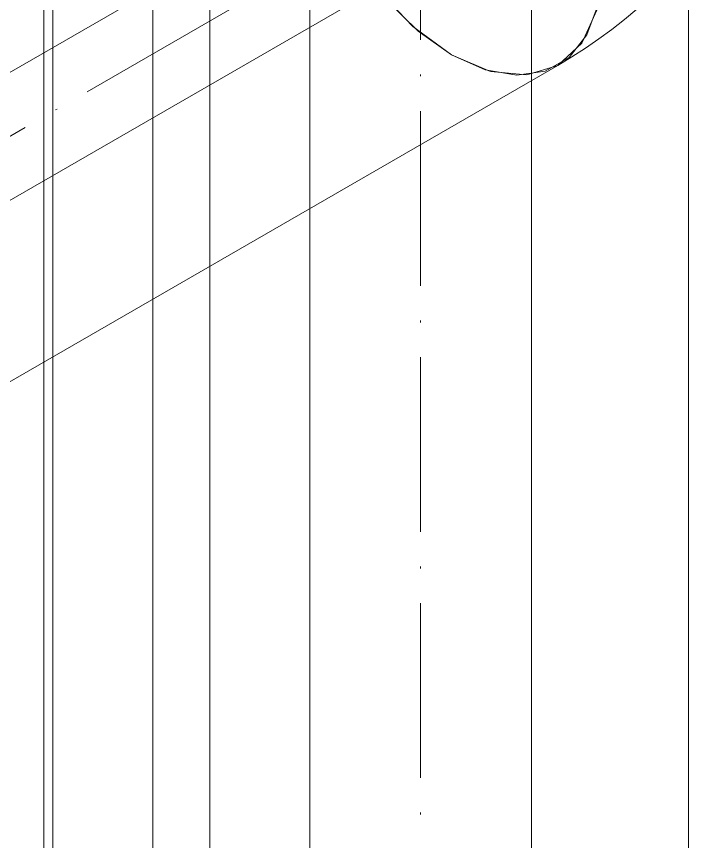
# Model space of a CAD drawing. Header units: millimetres. Extents: x -88595 to 880822, y -1054509 to -148035.
# Drawn here: x 377273.65 to 377312.15, y -314686.22 to -314638.94 of the extents above; entities that cross this region are included whole.
import ezdxf

# ---------------------------------------------------------------- set-up
doc = ezdxf.new("R2010")
doc.units = ezdxf.units.MM
doc.linetypes.add('$12$ADSK_Осевая', pattern=[14, 10, -2, 0, -2])
doc.layers.add('Изоляция', color=7, linetype='Continuous', lineweight=18)
doc.layers.add('Трубопровод', color=7, linetype='Continuous', lineweight=18)

msp = doc.modelspace()

# ---------------------------------------------------------------- linework, layer by layer
at = {"layer": 'Изоляция', "color": 190, "true_color": 0x8000ff}
for p, q in [((377275.205, -314779.135), (377275.205, -312959.338)), ((377281.451, -313008.767), (377281.451, -314806.42)), ((377312.151, -314806.42), (377312.151, -313008.767)), ((377260.204, -314667.409), (377304.663, -314641.74))]:
    msp.add_line(p, q, dxfattribs=at)
at = {"layer": 'Изоляция', "color": 134, "true_color": 0x00a6a6}
msp.add_line((377284.73, -314804.489), (377284.73, -312990.116), dxfattribs=at)
at = {"layer": 'Изоляция', "color": 190, "true_color": 0x8000ff}
for points in [[(377298.575, -314641.137, 0), (377296.347, -314639.512, 0), (377294.271, -314637.32, 0), (377292.488, -314634.711, 0), (377291.12, -314631.862, 0), (377290.26, -314628.968, 0), (377289.966, -314626.226, 0)], [(377289.966, -314626.226, 0), (377290.182, -314628.564, 0), (377290.819, -314631.034, 0), (377291.846, -314633.511, 0), (377293.209, -314635.872, 0), (377294.841, -314637.998, 0), (377296.661, -314639.783, 0), (377298.575, -314641.137, 0)], [(377307.184, -314636.167, 0), (377306.891, -314638.571, 0), (377306.031, -314640.472, 0), (377304.663, -314641.74, 0), (377302.88, -314642.291, 0), (377300.803, -314642.085, 0), (377298.575, -314641.137, 0)], [(377298.575, -314641.137, 0), (377300.492, -314641.995, 0), (377302.312, -314642.31, 0), (377303.944, -314642.067, 0), (377305.307, -314641.28, 0), (377306.332, -314639.987, 0), (377306.969, -314638.253, 0), (377307.184, -314636.167, 0)], [(377304.663, -314641.74, 0), (377305.466, -314641.258, 0), (377306.249, -314640.752, 0), (377307.011, -314640.224, 0), (377307.753, -314639.675, 0), (377308.477, -314639.105, 0), (377309.182, -314638.516, 0)]]:
    msp.add_polyline3d(points, dxfattribs=at)
at = {"layer": 'Трубопровод', "color": 134, "true_color": 0x00a6a6}
msp.add_line((377275.73, -314804.489), (377275.73, -312990.116), dxfattribs=at)
at = {"layer": 'Трубопровод', "color": 190, "true_color": 0x8000ff}
for p, q in [((377290.451, -313008.767), (377290.451, -314806.42)), ((377303.151, -314806.42), (377303.151, -313008.767)), ((377296.988, -314628.447), (377252.529, -314654.115)), ((377255.704, -314659.614), (377300.163, -314633.946))]:
    msp.add_line(p, q, dxfattribs=at)
at = {"layer": 'Трубопровод', "color": 190, "linetype": '$12$ADSK_Осевая', "true_color": 0x8000ff}
for p, q in [((377296.801, -313008.767), (377296.801, -314806.42)), ((377296.801, -313008.767), (377296.801, -314806.42)), ((377298.575, -314631.197), (377254.117, -314656.865)), ((377298.575, -314631.197), (377254.117, -314656.865))]:
    msp.add_line(p, q, dxfattribs=at)

doc.saveas('drawing.dxf')
